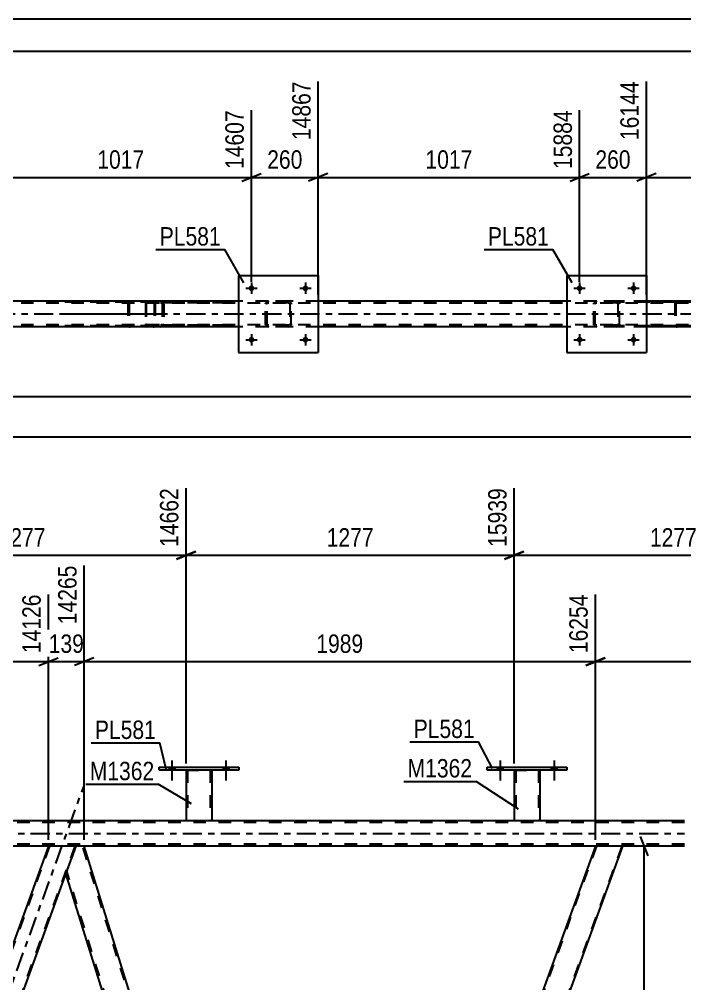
# Model space of a CAD drawing. Header units: millimetres. Extents: x 0 to 841, y 0 to 594.
# Drawn here: x 639.1 to 742.7, y 444 to 594 of the extents above; entities that cross this region are included whole.
import ezdxf

# ---------------------------------------------------------------- set-up
doc = ezdxf.new("R2010")
doc.units = ezdxf.units.MM
doc.linetypes.add('DXK_LINE_DOT2', pattern=[3.9198, 1.9599, -1.9599])
doc.linetypes.add('DXK_LINE_DOT3', pattern=[5.9187, 2.979, -0.9799, 0.9799, -0.9799])
doc.styles.add('Arial Narrow', font='ARIALN.TTF', dxfattribs={"height": 0.2})

# ---------------------------------------------------------------- blocks, each defined once
blk = doc.blocks.new('Unknown-318884811-1133')
at = {"color": 5, "linetype": 'Continuous'}
for p, q in [((841, 594), (0, 594)), ((836, 589), (5, 589))]:
    blk.add_line(p, q, dxfattribs=at)
blk = doc.blocks.new('Bolt-318884811-2860 - 2858')
at = {"linetype": 'Continuous'}
for points in [[(726.77, 544.17, -1), (725.89, 544.17, -1)], [(735.17, 544.17, -1), (734.29, 544.17, -1)]]:
    blk.add_hatch(color=1, dxfattribs=at).paths.add_polyline_path(points)
at = {"color": 1, "linetype": 'Continuous'}
for p, q in [((726.33, 545.05), (726.33, 543.29)), ((734.73, 545.05), (734.73, 543.29)), ((725.45, 544.17), (727.21, 544.17)), ((733.85, 544.17), (735.61, 544.17))]:
    blk.add_line(p, q, dxfattribs=at)
blk = doc.blocks.new('Bolt-318884811-2861 - 2858')
at = {"linetype": 'Continuous'}
for points in [[(726.77, 552.17, -1), (725.89, 552.17, -1)], [(735.17, 552.17, -1), (734.29, 552.17, -1)]]:
    blk.add_hatch(color=1, dxfattribs=at).paths.add_polyline_path(points)
at = {"color": 1, "linetype": 'Continuous'}
for p, q in [((725.45, 552.17), (727.21, 552.17)), ((726.33, 553.05), (726.33, 551.29)), ((733.85, 552.17), (735.61, 552.17)), ((734.73, 553.05), (734.73, 551.29))]:
    blk.add_line(p, q, dxfattribs=at)
blk = doc.blocks.new('Part-318884811-2876 - 2858')
at = {"color": 2, "linetype": 'Continuous'}
for p, q in [((673.25, 554.17), (673.25, 542.17)), ((673.25, 554.17), (685.65, 554.17)), ((685.65, 554.17), (685.65, 542.17)), ((673.25, 542.17), (685.65, 542.17))]:
    blk.add_line(p, q, dxfattribs=at)
blk = doc.blocks.new('Part-318884811-2877 - 2858')
at = {"color": 7, "linetype": 'DXK_LINE_DOT2'}
for p, q in [((728.53, 549.69), (728.56, 549.87)), ((728.56, 549.87), (728.53, 549.69)), ((728.53, 546.65), (728.53, 549.69)), ((728.77, 549.69), (728.78, 549.78)), ((728.77, 546.65), (728.77, 549.69)), ((728.78, 549.78), (728.84, 549.86)), ((728.82, 550.13), (729.01, 550.17)), ((729.01, 550.17), (728.82, 550.13)), ((728.84, 549.86), (728.91, 549.91)), ((728.91, 549.91), (729.01, 549.93)), ((732.05, 550.17), (729.01, 550.17)), ((732.05, 549.93), (729.01, 549.93)), ((732.05, 550.17), (732.23, 550.13)), ((732.23, 550.13), (732.05, 550.17)), ((732.05, 549.93), (732.14, 549.91)), ((732.14, 549.91), (732.22, 549.86)), ((732.22, 549.86), (732.27, 549.78)), ((732.27, 549.78), (732.29, 549.69)), ((732.29, 549.69), (732.29, 546.65)), ((732.49, 549.87), (732.53, 549.69)), ((732.53, 549.69), (732.49, 549.87)), ((732.53, 546.65), (732.53, 549.69)), ((728.56, 546.46), (728.53, 546.65)), ((728.53, 546.65), (728.56, 546.46)), ((728.78, 546.55), (728.77, 546.65)), ((728.84, 546.48), (728.78, 546.55)), ((729.01, 546.17), (728.82, 546.2)), ((728.82, 546.2), (729.01, 546.17)), ((728.91, 546.42), (728.84, 546.48)), ((729.01, 546.41), (728.91, 546.42)), ((732.05, 546.41), (729.01, 546.41)), ((732.05, 546.17), (729.01, 546.17)), ((732.14, 546.42), (732.05, 546.41)), ((732.23, 546.2), (732.05, 546.17)), ((732.05, 546.17), (732.23, 546.2)), ((732.22, 546.48), (732.14, 546.42)), ((732.27, 546.55), (732.22, 546.48)), ((732.29, 546.65), (732.27, 546.55)), ((732.53, 546.65), (732.49, 546.46)), ((732.49, 546.46), (732.53, 546.65))]:
    blk.add_line(p, q, dxfattribs=at)
at = {"color": 7, "linetype": 'DXK_LINE_DOT3'}
blk.add_line((730.53, 548.17), (730.53, 548.17), dxfattribs=at)
at = {"color": 7, "linetype": 'DXK_LINE_DOT2'}
for centre, start, end in [((729.01, 549.69), 112.5, 157.5), ((729.01, 549.69), 112.5, 157.5), ((732.05, 549.69), 22.5, 67.5), ((732.05, 549.69), 22.5, 67.5), ((729.01, 546.65), 202.5, 247.5), ((729.01, 546.65), 202.5, 247.5), ((732.05, 546.65), 292.5, 337.5), ((732.05, 546.65), 292.5, 337.5)]:
    blk.add_arc(centre, 0.48, start, end, dxfattribs=at)
blk = doc.blocks.new('Part-318884811-2882 - 2858')
at = {"color": 2, "linetype": 'Continuous'}
for p, q in [((724.33, 554.17), (724.33, 542.17)), ((724.33, 554.17), (736.73, 554.17)), ((736.73, 554.17), (736.73, 542.17)), ((724.33, 542.17), (736.73, 542.17))]:
    blk.add_line(p, q, dxfattribs=at)
blk = doc.blocks.new('Bolt-318884811-2920 - 2858')
at = {"linetype": 'Continuous'}
for points in [[(675.69, 544.17, -1), (674.81, 544.17, -1)], [(684.09, 544.17, -1), (683.21, 544.17, -1)]]:
    blk.add_hatch(color=1, dxfattribs=at).paths.add_polyline_path(points)
at = {"color": 1, "linetype": 'Continuous'}
for p, q in [((675.25, 545.05), (675.25, 543.29)), ((683.65, 545.05), (683.65, 543.29)), ((674.37, 544.17), (676.13, 544.17)), ((682.77, 544.17), (684.53, 544.17))]:
    blk.add_line(p, q, dxfattribs=at)
blk = doc.blocks.new('Bolt-318884811-2921 - 2858')
at = {"linetype": 'Continuous'}
for points in [[(675.69, 552.17, -1), (674.81, 552.17, -1)], [(684.09, 552.17, -1), (683.21, 552.17, -1)]]:
    blk.add_hatch(color=1, dxfattribs=at).paths.add_polyline_path(points)
at = {"color": 1, "linetype": 'Continuous'}
for p, q in [((674.37, 552.17), (676.13, 552.17)), ((675.25, 553.05), (675.25, 551.29)), ((682.77, 552.17), (684.53, 552.17)), ((683.65, 553.05), (683.65, 551.29))]:
    blk.add_line(p, q, dxfattribs=at)
blk = doc.blocks.new('Part-318884811-2971 - 2858')
at = {"color": 7, "linetype": 'DXK_LINE_DOT2'}
for p, q in [((677.45, 549.69), (677.48, 549.87)), ((677.48, 549.87), (677.45, 549.69)), ((677.45, 546.65), (677.45, 549.69)), ((677.69, 549.69), (677.7, 549.78)), ((677.69, 546.65), (677.69, 549.69)), ((677.7, 549.78), (677.76, 549.86)), ((677.74, 550.13), (677.93, 550.17)), ((677.93, 550.17), (677.74, 550.13)), ((677.76, 549.86), (677.83, 549.91)), ((677.83, 549.91), (677.93, 549.93)), ((680.97, 550.17), (677.93, 550.17)), ((680.97, 549.93), (677.93, 549.93)), ((680.97, 550.17), (681.15, 550.13)), ((681.15, 550.13), (680.97, 550.17)), ((680.97, 549.93), (681.06, 549.91)), ((681.06, 549.91), (681.14, 549.86)), ((681.14, 549.86), (681.19, 549.78)), ((681.19, 549.78), (681.21, 549.69)), ((681.21, 549.69), (681.21, 546.65)), ((681.41, 549.87), (681.45, 549.69)), ((681.45, 549.69), (681.41, 549.87)), ((681.45, 546.65), (681.45, 549.69)), ((677.48, 546.46), (677.45, 546.65)), ((677.45, 546.65), (677.48, 546.46)), ((677.7, 546.55), (677.69, 546.65)), ((677.76, 546.48), (677.7, 546.55)), ((677.93, 546.17), (677.74, 546.2)), ((677.74, 546.2), (677.93, 546.17)), ((677.83, 546.42), (677.76, 546.48)), ((677.93, 546.41), (677.83, 546.42)), ((680.97, 546.41), (677.93, 546.41)), ((680.97, 546.17), (677.93, 546.17)), ((681.06, 546.42), (680.97, 546.41)), ((681.15, 546.2), (680.97, 546.17)), ((680.97, 546.17), (681.15, 546.2)), ((681.14, 546.48), (681.06, 546.42)), ((681.19, 546.55), (681.14, 546.48)), ((681.21, 546.65), (681.19, 546.55)), ((681.45, 546.65), (681.41, 546.46)), ((681.41, 546.46), (681.45, 546.65))]:
    blk.add_line(p, q, dxfattribs=at)
at = {"color": 7, "linetype": 'DXK_LINE_DOT3'}
blk.add_line((679.45, 548.17), (679.45, 548.17), dxfattribs=at)
at = {"color": 7, "linetype": 'DXK_LINE_DOT2'}
for centre, start, end in [((677.93, 549.69), 112.5, 157.5), ((677.93, 549.69), 112.5, 157.5), ((680.97, 549.69), 22.5, 67.5), ((680.97, 549.69), 22.5, 67.5), ((677.93, 546.65), 202.5, 247.5), ((677.93, 546.65), 202.5, 247.5), ((680.97, 546.65), 292.5, 337.5), ((680.97, 546.65), 292.5, 337.5)]:
    blk.add_arc(centre, 0.48, start, end, dxfattribs=at)
blk = doc.blocks.new('Part-318884811-2991 - 2858')
at = {"color": 7, "linetype": 'DXK_LINE_DOT2'}
for p, q in [((658.75, 549.87), (658.73, 549.69)), ((658.73, 549.69), (658.73, 546.65)), ((658.8, 550.03), (658.75, 549.87)), ((658.89, 550.13), (658.8, 550.03)), ((658.86, 549.69), (658.87, 549.78)), ((658.86, 549.69), (658.86, 546.65)), ((658.87, 549.78), (658.9, 549.86)), ((659, 550.17), (658.89, 550.13)), ((658.9, 549.86), (658.94, 549.91)), ((658.94, 549.91), (659, 549.93)), ((671.15, 550.17), (659, 550.17)), ((671.15, 549.93), (659, 549.93)), ((660.27, 549.93), (660.27, 550.17)), ((661.28, 550.13), (661.09, 550.17)), ((661.09, 549.93), (661.18, 549.91)), ((661.18, 549.91), (661.27, 549.86)), ((661.27, 549.86), (661.32, 549.78)), ((661.32, 549.78), (661.34, 549.69)), ((661.34, 549.69), (661.34, 546.65)), ((661.57, 549.77), (661.55, 549.87)), ((661.59, 549.69), (661.57, 549.77)), ((661.59, 549.69), (661.59, 546.65)), ((658.73, 546.65), (658.75, 546.46)), ((658.75, 546.46), (658.8, 546.31)), ((658.8, 546.31), (658.89, 546.2)), ((658.87, 546.55), (658.86, 546.65)), ((658.89, 546.51), (658.87, 546.55)), ((658.9, 546.48), (658.89, 546.51)), ((658.89, 546.2), (659, 546.17)), ((658.94, 546.42), (658.9, 546.48)), ((659, 546.41), (658.94, 546.42)), ((671.15, 546.41), (659, 546.41)), ((671.15, 546.17), (659, 546.17)), ((660.27, 546.17), (660.27, 546.41)), ((661.18, 546.42), (661.09, 546.41)), ((661.09, 546.17), (661.28, 546.2)), ((661.27, 546.48), (661.18, 546.42)), ((661.32, 546.55), (661.27, 546.48)), ((661.34, 546.65), (661.32, 546.55)), ((661.55, 546.46), (661.58, 546.58)), ((661.58, 546.58), (661.59, 546.65))]:
    blk.add_line(p, q, dxfattribs=at)
for centre, start, end in [((661.1, 549.67), 23.8494, 68.8059), ((661.1, 546.66), 291.1941, 336.1506)]:
    blk.add_arc(centre, 0.492, start, end, dxfattribs=at)
blk = doc.blocks.new('Part-318884811-2995 - 2858')
at = {"color": 7, "linetype": 'DXK_LINE_DOT2'}
for p, q in [((659.93, 550.17), (644.6, 550.17)), ((659.93, 550.01), (644.6, 550.01)), ((656.04, 549.97), (656.02, 549.85)), ((656.02, 549.85), (656.02, 546.49)), ((656.19, 549.85), (656.2, 549.91)), ((656.19, 549.85), (656.19, 546.49)), ((656.2, 549.91), (656.24, 549.96)), ((656.36, 550.17), (656.23, 550.14)), ((656.24, 549.96), (656.29, 549.99)), ((656.29, 549.99), (656.36, 550.01)), ((660.06, 550.14), (659.93, 550.17)), ((659.93, 550.01), (660, 549.99)), ((660, 549.99), (660.02, 549.98)), ((660.02, 549.98), (660.05, 549.96)), ((660.05, 549.96), (660.09, 549.91)), ((660.09, 549.91), (660.1, 549.85)), ((660.1, 549.85), (660.1, 546.49)), ((660.27, 549.85), (660.25, 549.97)), ((660.27, 549.85), (660.27, 546.49)), ((659.93, 546.33), (644.6, 546.33)), ((659.93, 546.17), (644.6, 546.17)), ((656.02, 546.49), (656.04, 546.36)), ((656.2, 546.43), (656.19, 546.49)), ((656.24, 546.37), (656.2, 546.43)), ((656.23, 546.19), (656.36, 546.17)), ((656.24, 546.37), (656.27, 546.35)), ((656.27, 546.35), (656.29, 546.34)), ((656.29, 546.34), (656.36, 546.33)), ((660, 546.34), (659.93, 546.33)), ((659.93, 546.17), (660.06, 546.19)), ((660.05, 546.37), (660, 546.34)), ((660.09, 546.43), (660.05, 546.37)), ((660.1, 546.49), (660.09, 546.43)), ((660.25, 546.36), (660.27, 546.49))]:
    blk.add_line(p, q, dxfattribs=at)
at = {"color": 7, "linetype": 'DXK_LINE_DOT3'}
blk.add_line((646.39, 548.17), (661.56, 548.17), dxfattribs=at)
at = {"color": 7, "linetype": 'DXK_LINE_DOT2'}
for centre, start, end in [((656.34, 549.83), 110.7583, 155.68), ((659.95, 549.83), 24.32, 69.2417), ((656.34, 546.5), 204.32, 249.2417), ((659.95, 546.5), 290.7583, 335.68)]:
    blk.add_arc(centre, 0.331, start, end, dxfattribs=at)
blk = doc.blocks.new('Part-318884811-3002 - 2858')
at = {"color": 7, "linetype": 'DXK_LINE_DOT2'}
for p, q in [((745.07, 550.17), (729.74, 550.17)), ((745.07, 550.01), (729.74, 550.01)), ((741.18, 549.97), (741.15, 549.85)), ((741.15, 549.85), (741.15, 546.49)), ((741.32, 549.85), (741.33, 549.91)), ((741.32, 549.85), (741.32, 546.49)), ((741.33, 549.91), (741.37, 549.96)), ((741.49, 550.17), (741.36, 550.14)), ((741.37, 549.96), (741.43, 549.99)), ((741.43, 549.99), (741.49, 550.01)), ((745.2, 550.14), (745.07, 550.17)), ((745.07, 550.01), (745.13, 549.99)), ((745.13, 549.99), (745.16, 549.98)), ((745.16, 549.98), (745.19, 549.96)), ((745.19, 549.96), (745.22, 549.91)), ((745.22, 549.91), (745.24, 549.85)), ((745.24, 549.85), (745.24, 546.49)), ((745.41, 549.85), (745.38, 549.97)), ((745.41, 549.85), (745.41, 546.49)), ((745.07, 546.33), (729.74, 546.33)), ((745.07, 546.17), (729.74, 546.17)), ((741.15, 546.49), (741.18, 546.36)), ((741.33, 546.43), (741.32, 546.49)), ((741.37, 546.37), (741.33, 546.43)), ((741.36, 546.19), (741.49, 546.17)), ((741.37, 546.37), (741.4, 546.35)), ((741.4, 546.35), (741.43, 546.34)), ((741.43, 546.34), (741.49, 546.33)), ((745.13, 546.34), (745.07, 546.33)), ((745.07, 546.17), (745.2, 546.19)), ((745.19, 546.37), (745.13, 546.34)), ((745.22, 546.43), (745.19, 546.37)), ((745.24, 546.49), (745.22, 546.43)), ((745.38, 546.36), (745.41, 546.49))]:
    blk.add_line(p, q, dxfattribs=at)
for centre, start, end in [((741.48, 549.83), 110.7583, 155.68), ((745.08, 549.83), 24.32, 69.2417), ((741.48, 546.5), 204.32, 249.2417), ((745.08, 546.5), 290.7583, 335.68)]:
    blk.add_arc(centre, 0.331, start, end, dxfattribs=at)
blk = doc.blocks.new('Part-318884811-3068 - 2858')
at = {"color": 7, "linetype": 'DXK_LINE_DOT2'}
for p, q in [((755.01, 549.85), (90.98, 549.85)), ((685.65, 550.17), (673.25, 550.17)), ((736.73, 550.17), (724.33, 550.17)), ((755.01, 546.49), (90.98, 546.49)), ((685.65, 546.17), (673.25, 546.17)), ((736.73, 546.17), (724.33, 546.17))]:
    blk.add_line(p, q, dxfattribs=at)
at = {"color": 2, "linetype": 'Continuous'}
for p, q in [((673.25, 550.17), (634.57, 550.17)), ((724.33, 550.17), (685.65, 550.17)), ((755.01, 550.17), (736.73, 550.17)), ((673.25, 546.17), (634.57, 546.17)), ((724.33, 546.17), (685.65, 546.17)), ((755.01, 546.17), (736.73, 546.17))]:
    blk.add_line(p, q, dxfattribs=at)
at = {"color": 7, "linetype": 'DXK_LINE_DOT3'}
blk.add_line((90.98, 548.17), (755.01, 548.17), dxfattribs=at)
blk = doc.blocks.new('Part-318884811-3846 - 3840')
at = {"color": 7, "linetype": 'DXK_LINE_DOT2'}
for p, q in [((728.95, 465.4), (684.83, 344.18)), ((732.87, 465.4), (688.75, 344.18)), ((685.9, 347.6), (684.66, 344.18)), ((684.66, 344.18), (688.92, 344.18))]:
    blk.add_line(p, q, dxfattribs=at)
at = {"color": 2, "linetype": 'Continuous'}
for p, q in [((728.78, 465.4), (685.9, 347.6)), ((688.92, 344.18), (733.04, 465.4)), ((733.04, 465.4), (728.78, 465.4))]:
    blk.add_line(p, q, dxfattribs=at)
blk = doc.blocks.new('Part-318884811-3912 - 3840')
at = {"color": 2, "linetype": 'Continuous'}
for p, q in [((78.6, 469.4), (742.64, 469.4)), ((643.64, 465.4), (564.09, 465.4)), ((728.78, 465.4), (649.22, 465.4)), ((742.64, 465.4), (733.04, 465.4))]:
    blk.add_line(p, q, dxfattribs=at)
at = {"color": 7, "linetype": 'DXK_LINE_DOT2'}
for p, q in [((742.64, 469.08), (78.6, 469.08)), ((742.64, 465.72), (78.6, 465.72)), ((733.04, 465.4), (217.97, 465.4)), ((649.22, 465.4), (643.64, 465.4)), ((733.04, 465.4), (728.78, 465.4))]:
    blk.add_line(p, q, dxfattribs=at)
at = {"color": 7, "linetype": 'DXK_LINE_DOT3'}
blk.add_line((78.6, 467.4), (742.64, 467.4), dxfattribs=at)
blk = doc.blocks.new('Part-318884811-3852 - 3840')
at = {"color": 2, "linetype": 'Continuous'}
for p, q in [((647.9, 465.4), (646.37, 461.2)), ((649.22, 465.4), (647.9, 465.4)), ((685.92, 347.65), (649.22, 465.4)), ((682.81, 344.18), (646.35, 461.15)), ((684.66, 344.18), (685.75, 347.19)), ((685.9, 347.59), (685.75, 347.19)), ((685.9, 347.6), (685.9, 347.59))]:
    blk.add_line(p, q, dxfattribs=at)
at = {"color": 7, "linetype": 'DXK_LINE_DOT2'}
for p, q in [((685.79, 347.28), (648.97, 465.4)), ((646.37, 461.2), (646.35, 461.15)), ((683.07, 344.18), (646.49, 461.52)), ((685.75, 347.19), (685.84, 347.43)), ((685.92, 347.65), (685.9, 347.6)), ((684.66, 344.18), (682.81, 344.18))]:
    blk.add_line(p, q, dxfattribs=at)
blk = doc.blocks.new('Part-318884811-3857 - 3840')
at = {"color": 7, "linetype": 'DXK_LINE_DOT3'}
blk.add_line((598.23, 334.78), (649.19, 474.8), dxfattribs=at)
at = {"color": 7, "linetype": 'DXK_LINE_DOT2'}
for p, q in [((643.82, 465.4), (599.69, 344.18)), ((647.73, 465.4), (603.61, 344.18)), ((647.9, 465.4), (646.37, 461.2)), ((599.52, 344.18), (601.28, 349)), ((605.54, 349), (603.78, 344.18)), ((603.78, 344.18), (599.52, 344.18))]:
    blk.add_line(p, q, dxfattribs=at)
at = {"color": 2, "linetype": 'Continuous'}
for p, q in [((643.64, 465.4), (601.28, 349)), ((647.9, 465.4), (643.64, 465.4)), ((646.37, 461.2), (605.54, 349))]:
    blk.add_line(p, q, dxfattribs=at)
blk = doc.blocks.new('Bolt-318884811-4267 - 3840')
at = {"linetype": 'Continuous'}
for points in [[(713.51, 477.24), (714.39, 477.24), (714.39, 477.72), (713.51, 477.72)], [(721.91, 477.24), (722.79, 477.24), (722.79, 477.72), (721.91, 477.72)]]:
    blk.add_hatch(color=1, dxfattribs=at).paths.add_polyline_path(points)
at = {"color": 1, "linetype": 'Continuous'}
for p, q in [((713.95, 478.72), (713.95, 475.6)), ((722.35, 478.72), (722.35, 475.6)), ((713.51, 477.72), (713.51, 477.24)), ((714.39, 477.72), (714.39, 477.24)), ((721.91, 477.72), (721.91, 477.24)), ((722.79, 477.72), (722.79, 477.24))]:
    blk.add_line(p, q, dxfattribs=at)
blk = doc.blocks.new('Part-318884811-4148 - 3840')
at = {"color": 2, "linetype": 'Continuous'}
for p, q in [((711.95, 477.72), (724.35, 477.72)), ((711.95, 477.24), (711.95, 477.72)), ((724.35, 477.24), (711.95, 477.24)), ((724.35, 477.72), (724.35, 477.24))]:
    blk.add_line(p, q, dxfattribs=at)
blk = doc.blocks.new('Part-318884811-4173 - 3840')
at = {"color": 2, "linetype": 'Continuous'}
for p, q in [((716.15, 477.24), (716.15, 469.4)), ((720.15, 477.24), (720.15, 469.4)), ((716.15, 469.4), (720.15, 469.4))]:
    blk.add_line(p, q, dxfattribs=at)
at = {"color": 7, "linetype": 'DXK_LINE_DOT2'}
for p, q in [((716.15, 477.24), (720.15, 477.24)), ((716.15, 477.24), (716.15, 477.24)), ((716.15, 477.24), (716.15, 477.24)), ((716.39, 477.24), (716.39, 469.4)), ((719.91, 477.24), (719.91, 469.4)), ((720.15, 477.24), (720.15, 477.24)), ((720.15, 477.24), (720.15, 477.24)), ((719.9, 469.4), (719.86, 469.4)), ((719.86, 469.4), (719.9, 469.4)), ((719.91, 469.4), (719.9, 469.4)), ((719.9, 469.4), (719.91, 469.4))]:
    blk.add_line(p, q, dxfattribs=at)
blk = doc.blocks.new('Part-318884811-4178 - 3840')
at = {"color": 2, "linetype": 'Continuous'}
for p, q in [((660.87, 477.72), (673.27, 477.72)), ((660.87, 477.24), (660.87, 477.72)), ((673.27, 477.24), (660.87, 477.24)), ((673.27, 477.72), (673.27, 477.24))]:
    blk.add_line(p, q, dxfattribs=at)
blk = doc.blocks.new('Part-318884811-4183 - 3840')
at = {"color": 2, "linetype": 'Continuous'}
for p, q in [((665.07, 477.24), (665.07, 469.4)), ((669.07, 477.24), (669.07, 469.4)), ((665.07, 469.4), (669.07, 469.4))]:
    blk.add_line(p, q, dxfattribs=at)
at = {"color": 7, "linetype": 'DXK_LINE_DOT2'}
for p, q in [((665.07, 477.24), (669.07, 477.24)), ((665.07, 477.24), (665.07, 477.24)), ((665.07, 477.24), (665.07, 477.24)), ((665.31, 477.24), (665.31, 469.4)), ((668.83, 477.24), (668.83, 469.4)), ((669.07, 477.24), (669.07, 477.24)), ((669.07, 477.24), (669.07, 477.24)), ((668.82, 469.4), (668.78, 469.4)), ((668.78, 469.4), (668.82, 469.4)), ((668.83, 469.4), (668.82, 469.4)), ((668.82, 469.4), (668.83, 469.4))]:
    blk.add_line(p, q, dxfattribs=at)
blk = doc.blocks.new('Bolt-318884811-4266 - 3840')
at = {"linetype": 'Continuous'}
for points in [[(713.51, 477.24), (714.39, 477.24), (714.39, 477.72), (713.51, 477.72)], [(721.91, 477.24), (722.79, 477.24), (722.79, 477.72), (721.91, 477.72)]]:
    blk.add_hatch(color=1, dxfattribs=at).paths.add_polyline_path(points)
at = {"color": 1, "linetype": 'Continuous'}
for p, q in [((713.95, 478.72), (713.95, 475.6)), ((722.35, 478.72), (722.35, 475.6)), ((713.51, 477.72), (713.51, 477.24)), ((714.39, 477.72), (714.39, 477.24)), ((721.91, 477.72), (721.91, 477.24)), ((722.79, 477.72), (722.79, 477.24))]:
    blk.add_line(p, q, dxfattribs=at)
blk = doc.blocks.new('Bolt-318884811-4268 - 3840')
at = {"linetype": 'Continuous'}
for points in [[(662.43, 477.24), (663.31, 477.24), (663.31, 477.72), (662.43, 477.72)], [(670.83, 477.24), (671.71, 477.24), (671.71, 477.72), (670.83, 477.72)]]:
    blk.add_hatch(color=1, dxfattribs=at).paths.add_polyline_path(points)
at = {"color": 1, "linetype": 'Continuous'}
for p, q in [((662.87, 478.72), (662.87, 475.6)), ((671.27, 478.72), (671.27, 475.6)), ((662.43, 477.72), (662.43, 477.24)), ((663.31, 477.72), (663.31, 477.24)), ((670.83, 477.72), (670.83, 477.24)), ((671.71, 477.72), (671.71, 477.24))]:
    blk.add_line(p, q, dxfattribs=at)
blk = doc.blocks.new('Bolt-318884811-4269 - 3840')
at = {"linetype": 'Continuous'}
for points in [[(662.43, 477.24), (663.31, 477.24), (663.31, 477.72), (662.43, 477.72)], [(670.83, 477.24), (671.71, 477.24), (671.71, 477.72), (670.83, 477.72)]]:
    blk.add_hatch(color=1, dxfattribs=at).paths.add_polyline_path(points)
at = {"color": 1, "linetype": 'Continuous'}
for p, q in [((662.87, 478.72), (662.87, 475.6)), ((671.27, 478.72), (671.27, 475.6)), ((662.43, 477.72), (662.43, 477.24)), ((663.31, 477.72), (663.31, 477.24)), ((670.83, 477.72), (670.83, 477.24)), ((671.71, 477.72), (671.71, 477.24))]:
    blk.add_line(p, q, dxfattribs=at)
blk = doc.blocks.new('StraightDimension-318884811-3817 - 2858')
at = {"color": 7, "linetype": 'Continuous'}
blk.add_line((90.34, 529.08), (797.57, 529.08), dxfattribs=at)
blk = doc.blocks.new('StraightDimension-318884811-3729 - 2858')
at = {"color": 7, "linetype": 'Continuous'}
for p, q in [((685.65, 551.17), (685.65, 584.35)), ((726.33, 553.17), (726.33, 579.85)), ((687.15, 570.01), (684.15, 568.81)), ((724.83, 568.81), (727.83, 570.01)), ((685.65, 569.41), (726.33, 569.41))]:
    blk.add_line(p, q, dxfattribs=at)
at = {"color": 0}
blk.add_wipeout([(710.24, 570.16), (710.24, 574.36), (701.73, 574.36), (701.73, 570.16)], dxfattribs=at)
at = {"color": 3, "style": 'Arial Narrow'}
blk.add_text('1017', height=2.863, dxfattribs=at).set_placement((702.33, 570.76))
at = {"color": 0, "linetype": 'Continuous'}
blk.add_wipeout([(725.73, 580.45), (721.53, 580.45), (721.53, 570.11), (725.73, 570.11)], dxfattribs=at)
at = {"color": 3, "linetype": 'Continuous', "style": 'Arial Narrow'}
blk.add_text('15884', height=2.863, rotation=90.0002, dxfattribs=at).set_placement((725.13, 570.71))
blk = doc.blocks.new('StraightDimension-318884811-3249 - 2858')
at = {"color": 7, "linetype": 'Continuous'}
blk.add_line((90.98, 535.34), (796.93, 535.34), dxfattribs=at)
blk = doc.blocks.new('StraightDimension-318884811-3689 - 2858')
at = {"color": 7, "linetype": 'Continuous'}
for p, q in [((634.57, 551.17), (634.57, 584.35)), ((675.25, 553.17), (675.25, 579.85)), ((636.07, 570.01), (633.07, 568.81)), ((673.75, 568.81), (676.75, 570.01)), ((634.57, 569.41), (675.25, 569.41))]:
    blk.add_line(p, q, dxfattribs=at)
at = {"color": 0}
blk.add_wipeout([(659.16, 570.16), (659.16, 574.36), (650.65, 574.36), (650.65, 570.16)], dxfattribs=at)
at = {"color": 3, "style": 'Arial Narrow'}
blk.add_text('1017', height=2.863, dxfattribs=at).set_placement((651.25, 570.76))
at = {"color": 0, "linetype": 'Continuous'}
blk.add_wipeout([(674.65, 580.45), (670.45, 580.45), (670.45, 570.11), (674.65, 570.11)], dxfattribs=at)
at = {"color": 3, "linetype": 'Continuous', "style": 'Arial Narrow'}
blk.add_text('14607', height=2.863, rotation=90.0002, dxfattribs=at).set_placement((674.05, 570.71))
blk = doc.blocks.new('StraightDimension-318884811-3709 - 2858')
at = {"color": 7, "linetype": 'Continuous'}
for p, q in [((685.65, 551.17), (685.65, 584.35)), ((675.25, 553.17), (675.25, 579.85)), ((673.75, 568.81), (676.75, 570.01)), ((687.15, 570.01), (684.15, 568.81)), ((675.25, 569.41), (685.65, 569.41))]:
    blk.add_line(p, q, dxfattribs=at)
at = {"color": 0}
blk.add_wipeout([(683.79, 570.16), (683.79, 574.36), (677.1, 574.36), (677.1, 570.16)], dxfattribs=at)
at = {"color": 3, "style": 'Arial Narrow'}
blk.add_text('260', height=2.863, dxfattribs=at).set_placement((677.7, 570.76))
at = {"color": 0, "linetype": 'Continuous'}
blk.add_wipeout([(685.05, 584.95), (680.85, 584.95), (680.85, 574.61), (685.05, 574.61)], dxfattribs=at)
at = {"color": 3, "linetype": 'Continuous', "style": 'Arial Narrow'}
blk.add_text('14867', height=2.863, rotation=90.0002, dxfattribs=at).set_placement((684.45, 575.21))
blk = doc.blocks.new('StraightDimension-318884811-3749 - 2858')
at = {"color": 7, "linetype": 'Continuous'}
for p, q in [((736.73, 551.17), (736.73, 584.35)), ((726.33, 553.17), (726.33, 579.85)), ((724.83, 568.81), (727.83, 570.01)), ((738.23, 570.01), (735.23, 568.81)), ((726.33, 569.41), (736.73, 569.41))]:
    blk.add_line(p, q, dxfattribs=at)
at = {"color": 0}
blk.add_wipeout([(734.87, 570.16), (734.87, 574.36), (728.18, 574.36), (728.18, 570.16)], dxfattribs=at)
at = {"color": 3, "style": 'Arial Narrow'}
blk.add_text('260', height=2.863, dxfattribs=at).set_placement((728.78, 570.76))
at = {"color": 0, "linetype": 'Continuous'}
blk.add_wipeout([(736.13, 584.95), (731.93, 584.95), (731.93, 574.61), (736.13, 574.61)], dxfattribs=at)
at = {"color": 3, "linetype": 'Continuous', "style": 'Arial Narrow'}
blk.add_text('16144', height=2.863, rotation=90.0002, dxfattribs=at).set_placement((735.53, 575.21))
blk = doc.blocks.new('StraightDimension-318884811-3769 - 2858')
at = {"color": 7, "linetype": 'Continuous'}
for p, q in [((736.73, 551.17), (736.73, 584.35)), ((766.71, 553.17), (766.71, 579.85)), ((738.23, 570.01), (735.23, 568.81)), ((765.21, 568.81), (768.21, 570.01)), ((736.73, 569.41), (766.71, 569.41))]:
    blk.add_line(p, q, dxfattribs=at)
at = {"color": 0}
blk.add_wipeout([(755.97, 570.16), (755.97, 574.36), (747.46, 574.36), (747.46, 570.16)], dxfattribs=at)
at = {"color": 3, "style": 'Arial Narrow'}
blk.add_text('1017', height=2.863, dxfattribs=at).set_placement((748.06, 570.76))
at = {"color": 0, "linetype": 'Continuous'}
blk.add_wipeout([(766.11, 580.45), (761.91, 580.45), (761.91, 570.11), (766.11, 570.11)], dxfattribs=at)
at = {"color": 3, "linetype": 'Continuous', "style": 'Arial Narrow'}
blk.add_text('17161', height=2.863, rotation=90.0002, dxfattribs=at).set_placement((765.51, 570.71))
blk = doc.blocks.new('StraightDimension-318884811-5321 - 3840')
at = {"color": 7, "linetype": 'Continuous'}
for p, q in [((564.09, 466.4), (564.09, 509.06)), ((643.64, 466.4), (643.64, 504.56)), ((565.59, 494.72), (562.59, 493.52)), ((564.09, 494.12), (643.64, 494.12)), ((642.14, 493.52), (645.14, 494.72))]:
    blk.add_line(p, q, dxfattribs=at)
at = {"color": 0}
blk.add_wipeout([(608.12, 494.87), (608.12, 499.07), (599.61, 499.07), (599.61, 494.87)], dxfattribs=at)
at = {"color": 3, "style": 'Arial Narrow'}
blk.add_text('1989', height=2.863, dxfattribs=at).set_placement((600.21, 495.47))
at = {"color": 0, "linetype": 'Continuous'}
blk.add_wipeout([(643.04, 505.16), (638.84, 505.16), (638.84, 494.82), (643.04, 494.82)], dxfattribs=at)
at = {"color": 3, "linetype": 'Continuous', "style": 'Arial Narrow'}
blk.add_text('14126', height=2.863, rotation=90.0002, dxfattribs=at).set_placement((642.44, 495.42))
blk = doc.blocks.new('StraightDimension-318884811-4607 - 3840')
at = {"color": 7, "linetype": 'Continuous'}
for p, q in [((613.99, 478.24), (613.99, 521.09)), ((665.07, 478.24), (665.07, 521.09)), ((615.49, 511.25), (612.49, 510.05)), ((613.99, 510.65), (665.07, 510.65)), ((663.57, 510.05), (666.57, 511.25))]:
    blk.add_line(p, q, dxfattribs=at)
at = {"color": 0}
blk.add_wipeout([(643.79, 511.4), (643.79, 515.6), (635.28, 515.6), (635.28, 511.4)], dxfattribs=at)
at = {"color": 3, "style": 'Arial Narrow'}
blk.add_text('1277', height=2.863, dxfattribs=at).set_placement((635.88, 512))
at = {"color": 0, "linetype": 'Continuous'}
blk.add_wipeout([(664.47, 521.69), (660.27, 521.69), (660.27, 511.35), (664.47, 511.35)], dxfattribs=at)
at = {"color": 3, "linetype": 'Continuous', "style": 'Arial Narrow'}
blk.add_text('14662', height=2.863, rotation=90.0002, dxfattribs=at).set_placement((663.87, 511.95))
blk = doc.blocks.new('StraightDimension-318884811-4617 - 3840')
at = {"color": 7, "linetype": 'Continuous'}
for p, q in [((665.07, 478.24), (665.07, 521.09)), ((716.15, 478.24), (716.15, 521.09)), ((666.57, 511.25), (663.57, 510.05)), ((665.07, 510.65), (716.15, 510.65)), ((714.65, 510.05), (717.65, 511.25))]:
    blk.add_line(p, q, dxfattribs=at)
at = {"color": 0}
blk.add_wipeout([(694.87, 511.4), (694.87, 515.6), (686.36, 515.6), (686.36, 511.4)], dxfattribs=at)
at = {"color": 3, "style": 'Arial Narrow'}
blk.add_text('1277', height=2.863, dxfattribs=at).set_placement((686.96, 512))
at = {"color": 0, "linetype": 'Continuous'}
blk.add_wipeout([(715.55, 521.69), (711.35, 521.69), (711.35, 511.35), (715.55, 511.35)], dxfattribs=at)
at = {"color": 3, "linetype": 'Continuous', "style": 'Arial Narrow'}
blk.add_text('15939', height=2.863, rotation=90.0002, dxfattribs=at).set_placement((714.95, 511.95))
blk = doc.blocks.new('StraightDimension-318884811-4627 - 3840')
at = {"color": 7, "linetype": 'Continuous'}
for p, q in [((716.15, 478.24), (716.15, 521.09)), ((765.71, 478.24), (765.71, 521.09)), ((717.65, 511.25), (714.65, 510.05)), ((716.15, 510.65), (765.71, 510.65)), ((764.21, 510.05), (767.21, 511.25))]:
    blk.add_line(p, q, dxfattribs=at)
at = {"color": 0}
blk.add_wipeout([(745.19, 511.4), (745.19, 515.6), (736.67, 515.6), (736.67, 511.4)], dxfattribs=at)
at = {"color": 3, "style": 'Arial Narrow'}
blk.add_text('1277', height=2.863, dxfattribs=at).set_placement((737.27, 512))
at = {"color": 0, "linetype": 'Continuous'}
blk.add_wipeout([(765.11, 521.69), (760.91, 521.69), (760.91, 511.35), (765.11, 511.35)], dxfattribs=at)
at = {"color": 3, "linetype": 'Continuous', "style": 'Arial Narrow'}
blk.add_text('17216', height=2.863, rotation=90.0002, dxfattribs=at).set_placement((764.51, 511.95))
blk = doc.blocks.new('StraightDimension-318884811-4759 - 3840')
at = {"color": 7, "linetype": 'Continuous'}
for p, q in [((736.99, 463.9), (735.79, 466.9)), ((740.14, 465.4), (733.54, 465.4)), ((736.39, 344.18), (736.39, 465.4)), ((735.79, 345.68), (736.99, 342.68)), ((713.89, 344.18), (738.79, 344.18))]:
    blk.add_line(p, q, dxfattribs=at)
at = {"color": 0}
blk.add_wipeout([(735.64, 409.05), (731.44, 409.05), (731.44, 400.53), (735.64, 400.53)], dxfattribs=at)
at = {"color": 3, "style": 'Arial Narrow'}
blk.add_text('3030', height=2.863, rotation=90.0002, dxfattribs=at).set_placement((735.04, 401.13))
blk = doc.blocks.new('StraightDimension-318884811-5340 - 3840')
at = {"color": 7, "linetype": 'Continuous'}
for p, q in [((649.22, 466.4), (649.22, 509.06)), ((643.64, 466.4), (643.64, 504.56)), ((642.14, 493.52), (645.14, 494.72)), ((643.64, 494.12), (649.22, 494.12)), ((650.72, 494.72), (647.72, 493.52))]:
    blk.add_line(p, q, dxfattribs=at)
at = {"color": 0}
blk.add_wipeout([(649.77, 494.87), (649.77, 499.07), (643.09, 499.07), (643.09, 494.87)], dxfattribs=at)
at = {"color": 3, "style": 'Arial Narrow'}
blk.add_text('139', height=2.863, dxfattribs=at).set_placement((643.69, 495.47))
at = {"color": 0, "linetype": 'Continuous'}
blk.add_wipeout([(648.62, 509.66), (644.42, 509.66), (644.42, 499.32), (648.62, 499.32)], dxfattribs=at)
at = {"color": 3, "linetype": 'Continuous', "style": 'Arial Narrow'}
blk.add_text('14265', height=2.863, rotation=90.0002, dxfattribs=at).set_placement((648.02, 499.92))
blk = doc.blocks.new('StraightDimension-318884811-5359 - 3840')
at = {"color": 7, "linetype": 'Continuous'}
for p, q in [((649.22, 466.4), (649.22, 509.06)), ((728.78, 466.4), (728.78, 504.56)), ((650.72, 494.72), (647.72, 493.52)), ((649.22, 494.12), (728.78, 494.12)), ((727.28, 493.52), (730.28, 494.72))]:
    blk.add_line(p, q, dxfattribs=at)
at = {"color": 0}
blk.add_wipeout([(693.26, 494.87), (693.26, 499.07), (684.74, 499.07), (684.74, 494.87)], dxfattribs=at)
at = {"color": 3, "style": 'Arial Narrow'}
blk.add_text('1989', height=2.863, dxfattribs=at).set_placement((685.34, 495.47))
at = {"color": 0, "linetype": 'Continuous'}
blk.add_wipeout([(728.18, 505.16), (723.98, 505.16), (723.98, 494.82), (728.18, 494.82)], dxfattribs=at)
at = {"color": 3, "linetype": 'Continuous', "style": 'Arial Narrow'}
blk.add_text('16254', height=2.863, rotation=90.0002, dxfattribs=at).set_placement((727.58, 495.42))
blk = doc.blocks.new('StraightDimension-318884811-5378 - 3840')
at = {"color": 7, "linetype": 'Continuous'}
for p, q in [((728.78, 466.4), (728.78, 504.56)), ((793.73, 470.4), (793.73, 504.56)), ((730.28, 494.72), (727.28, 493.52)), ((728.78, 494.12), (793.73, 494.12)), ((792.23, 493.52), (795.23, 494.72))]:
    blk.add_line(p, q, dxfattribs=at)
at = {"color": 0}
blk.add_wipeout([(765.51, 494.87), (765.51, 499.07), (757, 499.07), (757, 494.87)], dxfattribs=at)
at = {"color": 3, "style": 'Arial Narrow'}
blk.add_text('1780', height=2.863, dxfattribs=at).set_placement((757.6, 495.47))
at = {"color": 0, "linetype": 'Continuous'}
blk.add_wipeout([(793.13, 505.16), (788.93, 505.16), (788.93, 494.82), (793.13, 494.82)], dxfattribs=at)
at = {"color": 3, "linetype": 'Continuous', "style": 'Arial Narrow'}
blk.add_text('18034', height=2.863, rotation=90.0002, dxfattribs=at).set_placement((792.53, 495.42))
blk = doc.blocks.new('Mark-318884811-2878 - 2858')
at = {"color": 0}
blk.add_wipeout([(721.56, 558.81), (721.56, 561.81), (712.05, 561.81), (712.05, 558.81)], dxfattribs=at)
blk.add_wipeout([(721.56, 558.81), (721.56, 561.81), (712.05, 561.81), (712.05, 558.81)], dxfattribs=at)
at = {"color": 30, "linetype": 'Continuous'}
for p in [(711.45, 558.21), (725.16, 553.02)]:
    blk.add_line(p, (722.16, 558.21), dxfattribs=at)
at = {"color": 3, "style": 'Arial Narrow'}
blk.add_text('PL581', height=2.863, dxfattribs=at).set_placement((712.05, 558.81))
blk = doc.blocks.new('Mark-318884811-2872 - 2858')
at = {"color": 0}
blk.add_wipeout([(670.48, 558.81), (670.48, 561.81), (660.97, 561.81), (660.97, 558.81)], dxfattribs=at)
blk.add_wipeout([(670.48, 558.81), (670.48, 561.81), (660.97, 561.81), (660.97, 558.81)], dxfattribs=at)
at = {"color": 30, "linetype": 'Continuous'}
for p in [(660.37, 558.21), (674.08, 553.02)]:
    blk.add_line(p, (671.08, 558.21), dxfattribs=at)
at = {"color": 3, "style": 'Arial Narrow'}
blk.add_text('PL581', height=2.863, dxfattribs=at).set_placement((660.97, 558.81))
blk = doc.blocks.new('Mark-318884811-4169 - 3840')
at = {"color": 0}
blk.add_wipeout([(709.6, 476.09), (709.6, 479.09), (699.55, 479.09), (699.55, 476.09)], dxfattribs=at)
blk.add_wipeout([(709.6, 476.09), (709.6, 479.09), (699.55, 479.09), (699.55, 476.09)], dxfattribs=at)
at = {"color": 30, "linetype": 'Continuous'}
for p in [(698.95, 475.49), (716.81, 471.15)]:
    blk.add_line(p, (710.2, 475.49), dxfattribs=at)
at = {"color": 3, "style": 'Arial Narrow'}
blk.add_text('M1362', height=2.863, dxfattribs=at).set_placement((699.55, 476.09))
blk = doc.blocks.new('Mark-318884811-4144 - 3840')
at = {"color": 0}
blk.add_wipeout([(710, 482.23), (710, 485.23), (700.5, 485.23), (700.5, 482.23)], dxfattribs=at)
blk.add_wipeout([(710, 482.23), (710, 485.23), (700.5, 485.23), (700.5, 482.23)], dxfattribs=at)
at = {"color": 30, "linetype": 'Continuous'}
for p in [(699.9, 481.63), (712.75, 477.5)]:
    blk.add_line(p, (710.6, 481.63), dxfattribs=at)
at = {"color": 3, "style": 'Arial Narrow'}
blk.add_text('PL581', height=2.863, dxfattribs=at).set_placement((700.5, 482.23))
blk = doc.blocks.new('Mark-318884811-4174 - 3840')
at = {"color": 0}
blk.add_wipeout([(660.38, 482.08), (660.38, 485.08), (650.88, 485.08), (650.88, 482.08)], dxfattribs=at)
blk.add_wipeout([(660.38, 482.08), (660.38, 485.08), (650.88, 485.08), (650.88, 482.08)], dxfattribs=at)
at = {"color": 30, "linetype": 'Continuous'}
for p in [(650.28, 481.48), (661.96, 477.38)]:
    blk.add_line(p, (660.98, 481.48), dxfattribs=at)
at = {"color": 3, "style": 'Arial Narrow'}
blk.add_text('PL581', height=2.863, dxfattribs=at).set_placement((650.88, 482.08))
blk = doc.blocks.new('Mark-318884811-4179 - 3840')
at = {"color": 0}
blk.add_wipeout([(660.13, 475.67), (660.13, 478.67), (650.08, 478.67), (650.08, 475.67)], dxfattribs=at)
blk.add_wipeout([(660.13, 475.67), (660.13, 478.67), (650.08, 478.67), (650.08, 475.67)], dxfattribs=at)
at = {"color": 30, "linetype": 'Continuous'}
for p in [(649.48, 475.07), (665.91, 472)]:
    blk.add_line(p, (660.73, 475.07), dxfattribs=at)
at = {"color": 3, "style": 'Arial Narrow'}
blk.add_text('M1362', height=2.863, dxfattribs=at).set_placement((650.08, 475.67))

msp = doc.modelspace()

# ---------------------------------------------------------------- block references
for name in ['Unknown-318884811-1133', 'Part-318884811-2876 - 2858', 'Part-318884811-2882 - 2858', 'Part-318884811-3068 - 2858', 'Bolt-318884811-2921 - 2858', 'Bolt-318884811-2861 - 2858', 'Part-318884811-2995 - 2858', 'Part-318884811-2991 - 2858', 'Part-318884811-2971 - 2858', 'Part-318884811-2877 - 2858', 'Part-318884811-3002 - 2858', 'Bolt-318884811-2920 - 2858', 'Bolt-318884811-2860 - 2858', 'Bolt-318884811-4268 - 3840', 'Bolt-318884811-4269 - 3840', 'Bolt-318884811-4267 - 3840', 'Bolt-318884811-4266 - 3840', 'Part-318884811-4178 - 3840', 'Part-318884811-4183 - 3840', 'Part-318884811-4148 - 3840', 'Part-318884811-4173 - 3840', 'Part-318884811-3857 - 3840', 'Part-318884811-3912 - 3840', 'Part-318884811-3852 - 3840', 'Part-318884811-3846 - 3840']:
    msp.add_blockref(name, (0, 0))

# ---------------------------------------------------------------- next in the draw order: block references
for name in ['StraightDimension-318884811-3689 - 2858', 'StraightDimension-318884811-3729 - 2858', 'StraightDimension-318884811-3817 - 2858', 'StraightDimension-318884811-5321 - 3840', 'StraightDimension-318884811-4759 - 3840']:
    msp.add_blockref(name, (0, 0))

# ---------------------------------------------------------------- next in the draw order: block references
for name in ['StraightDimension-318884811-3709 - 2858', 'StraightDimension-318884811-3749 - 2858', 'StraightDimension-318884811-3249 - 2858', 'StraightDimension-318884811-4607 - 3840']:
    msp.add_blockref(name, (0, 0))

# ---------------------------------------------------------------- next in the draw order: block references
for name in ['StraightDimension-318884811-3769 - 2858', 'Mark-318884811-2872 - 2858', 'Mark-318884811-2878 - 2858', 'StraightDimension-318884811-4617 - 3840', 'StraightDimension-318884811-5340 - 3840']:
    msp.add_blockref(name, (0, 0))

# ---------------------------------------------------------------- next in the draw order: block references
msp.add_blockref('StraightDimension-318884811-4627 - 3840', (0, 0))

# ---------------------------------------------------------------- next in the draw order: block references
msp.add_blockref('StraightDimension-318884811-5359 - 3840', (0, 0))

# ---------------------------------------------------------------- next in the draw order: block references
for name in ['StraightDimension-318884811-5378 - 3840', 'Mark-318884811-4174 - 3840', 'Mark-318884811-4169 - 3840']:
    msp.add_blockref(name, (0, 0))

# ---------------------------------------------------------------- next in the draw order: block references
for name in ['Mark-318884811-4144 - 3840', 'Mark-318884811-4179 - 3840']:
    msp.add_blockref(name, (0, 0))

doc.saveas('drawing.dxf')
